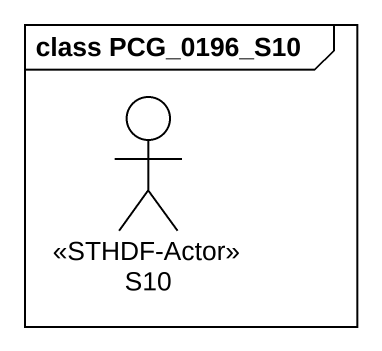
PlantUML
@startuml
mainframe class PCG_0196_S10
actor S10 <<STHDF-Actor>>
@enduml
